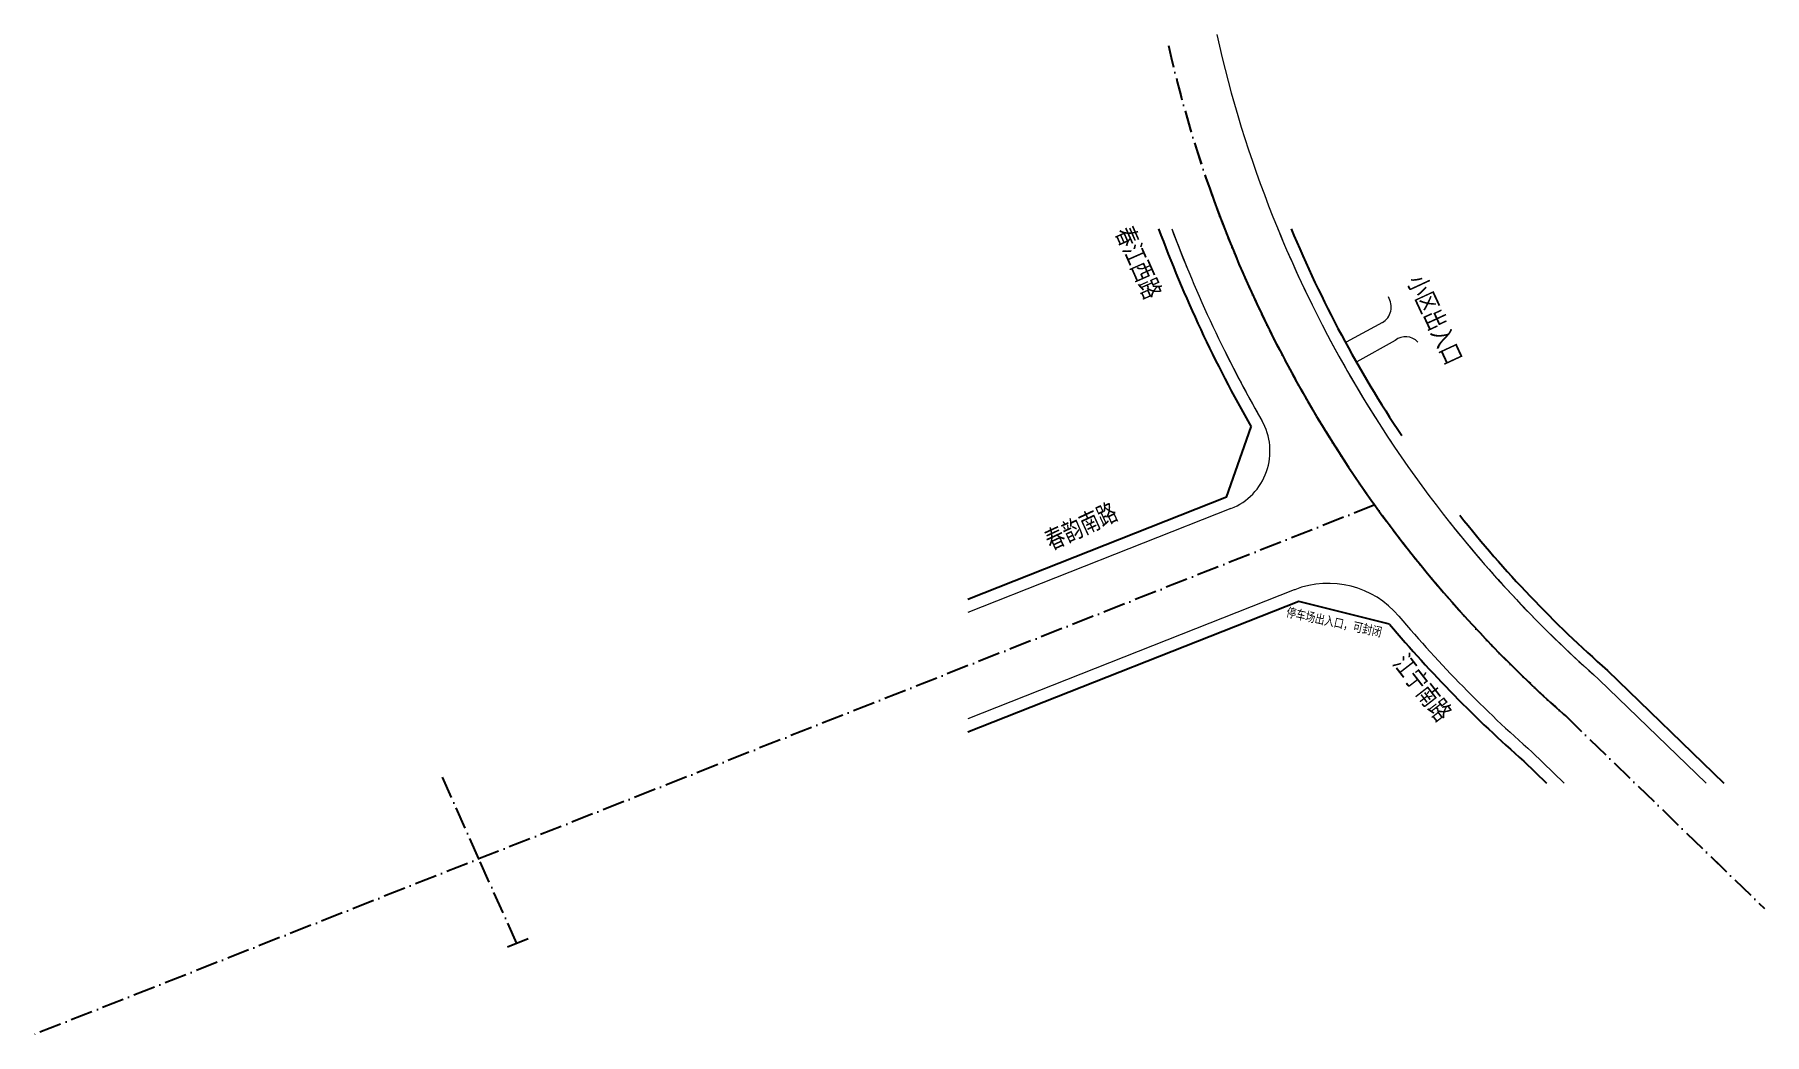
# Model space of a CAD drawing. Header units: millimetres. Extents: x 6299 to 195995, y 19522 to 226352.
# Drawn here: x 9828 to 10388, y 22243 to 22567 of the extents above.
import ezdxf

# ---------------------------------------------------------------- set-up
doc = ezdxf.new("R2010")
doc.units = ezdxf.units.MM
doc.linetypes.add('ACAD_ISO10W100', pattern=[18, 12, -3, 0, -3])
doc.layers.add('@-路缘石', color=7, linetype='Continuous', lineweight=0)
for name, color, linetype in [('@-道路名称', 7, 'Continuous'), ('@-道路红线', 1, 'Continuous'), ('AXIS', 2, 'Continuous')]:
    doc.layers.add(name, color=color, linetype=linetype)
doc.styles.add('HZTXT', font='', dxfattribs={"width": 0.7, "height": 0.2})
doc.styles.get('HZTXT').set_extended_font_data('NSimSun')

msp = doc.modelspace()

# ---------------------------------------------------------------- linework, layer by layer
at = {"layer": '@-路缘石', "color": 0, "elevation": 0}
for points in [[(10196.26, 22504.09, 0.040451), (10225.45, 22441.95)], [(10196.26, 22504.09, 0.006769), (10200.44, 22493.37)], [(10196.26, 22504.09, 0.00824), (10201.38, 22491.05)], [(10230.62, 22504.09, 0.050003), (10267.45, 22434.87)], [(10264.5, 22473.66, 0.418055), (10266.44, 22481.98)], [(10276.01, 22467.36, 0.389523), (10268.64, 22467.93, 0.389523)], [(10213.78, 22463.77, 0.014559), (10225.45, 22441.95)], [(10215.44, 22413.41, 0.457015), (10225.45, 22441.95)], [(10286.43, 22408.83, 0.044643), (10334.68, 22358.07, 0.044643)], [(10236.1, 22387.16, 0.001499), (10235.94, 22387.1), (10130.18, 22345.32)], [(10269.86, 22378.58), (10269.86, 22378.58, 0.319936), (10236.1, 22387.16, 0.319936)], [(10269.86, 22378.58, 0.036344), (10313.03, 22334.5, 0.036344)]]:
    msp.add_lwpolyline(points, format="xyb", dxfattribs=at)
for points in [[(10264.5, 22473.66), (10252.74, 22467.39)], [(10268.64, 22467.93), (10256.22, 22461.01)], [(10215.44, 22413.41), (10130.18, 22379.73)], [(10334.68, 22358.07), (10369.42, 22324.44)], [(10313.03, 22334.5), (10323.42, 22324.44)], [(10313.03, 22334.5), (10323.42, 22324.44)]]:
    msp.add_lwpolyline(points, dxfattribs=at)
at = {"layer": '@-路缘石', "color": 0}
msp.add_arc((10594.26, 22653.14, 0), 393, 192.6662, 228.6211, dxfattribs=at)
at = {"layer": '@-道路红线', "elevation": 0}
for points in [[(10191.99, 22504.09, 0.041325), (10221.98, 22439.96)], [(10191.99, 22504.09, 0.041325), (10221.98, 22439.96)], [(10234.95, 22504.09, 0.048945), (10270.78, 22437.09, 0.048945)], [(10234.95, 22504.09, 0.048945), (10270.78, 22437.09, 0.048945)], [(10289.56, 22411.32, 0.044705), (10337.4, 22361.01)], [(10289.56, 22411.32, 0.044705), (10337.4, 22361.01)], [(10266.8, 22375.99, 0.03629), (10310.32, 22331.56, 0.03629)], [(10266.8, 22375.99, 0.03629), (10310.32, 22331.56, 0.03629)]]:
    msp.add_lwpolyline(points, format="xyb", dxfattribs=at)
for points in [[(10213.97, 22417.13), (10221.98, 22439.96)], [(10213.97, 22417.13), (10221.98, 22439.96)], [(10213.97, 22417.13), (10130.18, 22384.03)], [(10237.41, 22383.38), (10130.18, 22341.02)], [(10266.8, 22375.99), (10237.41, 22383.38)], [(10266.8, 22375.99), (10237.41, 22383.38)], [(10337.4, 22361.01), (10375.17, 22324.44)], [(10337.4, 22361.01), (10375.17, 22324.44)], [(10310.32, 22331.56), (10317.67, 22324.44)], [(10310.32, 22331.56), (10317.67, 22324.44)]]:
    msp.add_lwpolyline(points, dxfattribs=at)
at = {"layer": 'AXIS', "color": 5, "linetype": 'ACAD_ISO10W100', "ltscale": 0.6}
for p, q in [((10323.9, 22346.25, 0), (10374.19, 22297.55, 0)), ((10323.9, 22346.25, 0), (10388.29, 22283.89, 0)), ((9971.78, 22299.96, 0), (9959.51, 22327.37, 0)), ((9984.06, 22272.56, 0), (9971.78, 22299.96, 0))]:
    msp.add_line(p, q, dxfattribs=at)
at = {"layer": 'AXIS', "color": 5, "linetype": 'ACAD_ISO10W100', "ltscale": 0.6, "elevation": 0}
for points in [[(10262.03, 22414.6), (9827.81, 22243.1)], [(9987.78, 22274.03), (9980.33, 22271.09)]]:
    msp.add_lwpolyline(points, dxfattribs=at)
at = {"layer": 'AXIS', "color": 5, "linetype": 'ACAD_ISO10W100', "ltscale": 0.6}
for start, end in [(192.6662, 228.6211), (192.6662, 201.7515), (199.4805, 228.6211)]:
    msp.add_arc((10594.26, 22653.14, 0), 409, start, end, dxfattribs=at)

# ---------------------------------------------------------------- texts
at = {"layer": '@-道路名称', "color": 7, "style": 'HZTXT', "width": 0.75}
for s, height, rotation, p in [('春江西路', 6, 293.8559, (10177.86, 22503.16, 0)), ('小区出入口', 6, 294.8748, (10272.45, 22487.32, 0)), ('春韵南路', 6, 24.8748, (10156.97, 22399.86, 0)), ('停车场出入口，可封闭', 3, 347.8206, (10233.18, 22378.52, 0)), ('江宁南路', 6, 307.8855, (10267.67, 22363.28, 0))]:
    msp.add_text(s, height=height, rotation=rotation, dxfattribs=at).set_placement(p)

doc.saveas('drawing.dxf')
